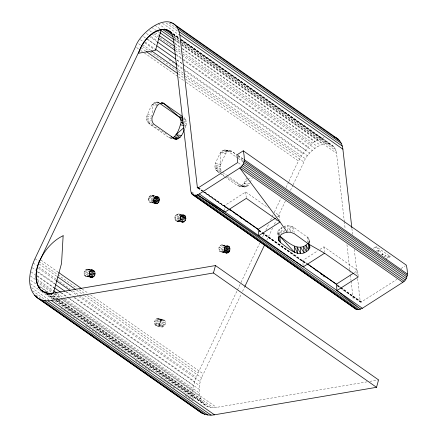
<?xml version="1.0" encoding="UTF-8"?>
<svg xmlns="http://www.w3.org/2000/svg" width="437" height="437" viewBox="0 0 437 437"><rect width="100%" height="100%" fill="white"/><g stroke="black" fill="none" stroke-linecap="round" stroke-linejoin="round"><path stroke-width="0.33" stroke-dasharray="2.19 1.64" d="M193.088 398.85C191.843 389.99 194.378 381.048 198.048 373.045L240.721 283.089M284.312 231.566L284.427 230.212M284.662 227.491L284.777 226.131L287.857 225.738L291.971 226.421L293.615 227.278L308.462 237.985L309.161 239.318L309.522 243.141M287.3 230.867L287.857 225.738L290.365 231.665M367.124 381.834L216.517 407.382C197.054 410.856 196.142 385.8 203.369 373.974L241.361 293.877M171.801 138.436L168.824 137.491L148.99 123.589C146.291 121.491 146.056 117.482 147.406 114.549C149.886 109.834 151.961 99.467 159.576 102.569L156.282 102.018L159.609 102.602M184.572 128.806C186.736 125.528 187.446 120.312 184.021 117.602M231.266 151C227.595 150.858 224.268 153.081 220.385 152.622C221.93 158.751 218.456 165.738 221.581 171.413L216.26 170.479L215.13 168.25L214.9 165.836L215.348 163.252L220.385 152.622L221.958 150.962L224.602 149.918L231.266 151L237.466 155.075M378.344 252.144L378.901 250.303L376.11 246.594L371.729 249.407M308.571 242.814L309.292 240.765L309.161 239.318M154.387 195.858L151.349 195.383L150.17 195.738C148.23 197.092 147.875 199.856 149.055 201.828L150.639 202.757L153.671 203.281M382.342 255.137L382.763 254.006L378.901 250.303L375.875 251.122M225.033 176.898L237.723 185.796C242.579 187.544 245.157 181.694 246.457 178.121M250.27 182.234L252.307 177.93M241.011 282.471L259.72 243.038M262.642 236.881L264.396 233.183M265.854 230.102L269.072 223.323M270.53 220.243L273.163 214.698M274.332 212.235L281.346 197.448M286.022 187.588L288.655 182.043M288.944 181.426C296.483 164.618 304.502 143.27 323.937 137.054M242.53 291.413L244.578 287.098M266.788 240.274L272.633 227.95M274.387 224.252L276.435 219.942M277.894 216.861L285.492 200.84M290.463 190.368L292.801 185.435M293.096 184.824L303.906 162.023C307.67 150.153 332.213 132.537 336.55 153.24L344.258 220.953M219.516 173.03L216.26 170.479L220.8 170.069L215.13 168.25L220.221 166.765L214.9 165.836L220.614 164.285L225.656 153.655L227.273 151.89L221.958 150.962M384.926 256.787L385.461 255.711L388.269 256.716L390.334 256.568L376.11 246.594L374.629 249.478M91.349 269.842L87.367 269.126L86.236 269.323L85.139 270.05L84.199 271.656L83.997 273.966L84.729 275.561L85.641 276.277L91.005 277.287M179.454 220.03L178.586 221.007L177.531 221.286L176.368 221.067L175.292 219.986C174.297 218.058 174.876 215.572 176.614 214.277L178.946 213.972L183.502 214.736M377.552 251.668L378.901 250.303M243.939 183.436L249.691 183.464L248.396 185.435L243.939 183.436L247.408 180.17M247.905 179.7L250.876 176.898M381.867 254.847L382.763 254.006L385.461 255.711L383.817 256.765M152.819 201.856L152.136 202.468L150.639 202.757L153.731 202.779M184.534 127.069L186.031 125.736L183.84 124.217M224.891 210.754L224.405 205.663L245.714 191.996L268.394 207.897M277.774 216.73L279.456 215.649L274.474 212.163M303.125 265.603L302.639 260.512L317.781 250.8M320.026 249.363L323.948 246.845L357.69 270.503L358.171 275.594M354.325 272.661L357.69 270.503M390.334 256.568L385.953 259.376L388.269 256.716L385.931 258.098M401.051 268.547L405.279 265.833M357.608 278.506L360.23 301.53L360.984 302.213L396.883 279.369M88.716 276.872L86.723 276.523L88.454 275.736M282.4 227.229L279.167 229.403L277.877 231.353L278.123 236.215M381.534 254.41L382.763 254.006M224.279 252.002L223.001 251.745L221.16 252.198L219.576 251.27L218.926 249.62L218.981 247.337L220.412 245.397L221.876 244.725L225.044 245.233M237.723 185.796C241.213 186.058 245.452 188.522 248.396 185.435L242.371 185.091L246.402 186.763L241.082 185.834M369.817 381.375L378.557 379.895M170.599 138.256L171.681 138.097M89.328 273.36L83.997 273.966L88.225 275.042M152.557 112.79L152.071 104.722L158.331 104.061M90.262 271.137L84.199 271.656L88.689 273.147M89.438 275.348L84.729 275.561L88.716 276.255M179.765 217.205L174.795 217.369L180.088 219.095M179.454 221.652L176.368 221.067L179.989 220.953M181.377 215.638L175.401 215.55L180.383 217.184M223.269 251.384L219.576 251.27L225.241 252.531M224.968 245.556L223.657 245.512L221.876 244.725L225.732 246.326M215.13 168.25L220.335 168.485M224.634 247.588L218.981 247.337L224.159 249.997M90.044 276.49L85.641 276.277L89.661 277.036M181.623 214.611L176.614 214.277L180.186 215.294M179.432 219.046L174.849 218.719L180.596 220.931M223.509 249.948L218.926 249.62L224.498 251.417M223.881 252.417L221.16 252.198L224.192 252.723M154.829 196.016L151.349 195.383L155.004 196.421M90.546 269.809L87.367 269.126L90.011 270.006M152.977 200.463L148.334 199.796L154.354 202.784M176.368 221.067L180.798 221.712M184.687 125.528L186.031 125.736M153.797 196.306L150.17 195.738L153.332 197M153.349 202.653L152.136 202.468L153.267 202.817M179.793 221.198L178.586 221.007L179.711 221.357M154.922 102.324L158.91 103.023M153.638 103.066L157.626 103.766M183.731 118.372L185.064 118.607M183.851 119.596L185.845 119.946M147.406 114.549L152.06 115.363M183.649 121.065L186.309 121.53M146.827 116.193L151.475 117.007M183.764 122.786L186.424 123.256M146.586 117.935L151.235 118.749M146.701 119.662L151.355 120.475M147.165 121.246L151.153 121.945M147.946 122.584L151.934 123.283M153.644 124.403L148.99 123.589L166.59 134.017M224.602 149.918L229.917 150.847M225.945 150.066L227.185 150.667L232.5 151.595L236.046 154.731M223.241 150.224L228.556 151.153M221.963 172.298L217.309 171.484L219.653 172.877M245.042 187.069L239.722 186.14L243.125 186.785L227.06 175.521M149.279 196.574L154.594 197.508M148.793 197.366L152.781 198.059M153.125 199.081L148.476 198.267L153.638 200.556M224.405 246.097L220.412 245.397L223.427 246.965M90.224 270.022L86.236 269.323L89.115 270.618M87.471 276.353L88.798 276.588M154.818 324.265L160.139 325.194L161.138 326.483L162.657 326.963L164.405 325.997L165.634 322.916L165.033 320.753L163.58 319.551L157.888 318.568L156.757 318.764L155.321 319.835C152.114 325.248 158.145 327.275 162.657 326.963L155.823 325.554M155.25 325.002L160.565 325.931M175.292 219.986L179.929 220.816M149.055 201.828L153.687 202.664M177.531 221.286L179.41 221.646M215.348 163.252L220.614 164.285M152.071 104.722L157.342 105.759M220.385 152.622L225.656 153.655M85.139 270.05L88.984 270.864M168.824 137.491L171.484 138.114M224.935 245.84L223.657 245.512L224.296 246.523M87.367 269.126L91.557 270.252M154.081 196.131L152.884 195.781L153.474 196.65M88.777 269.848L89.967 270.203M180.858 214.605L178.946 213.972L180.219 215.621M223.001 251.745L224.203 252.209M222.001 174.265L224.935 176.007M227.284 177.395L243.125 186.785M169.19 23.024L176.45 28.115M166.213 23.106L177.941 31.327M162.52 23.319L178.717 34.67M173.019 33.6L179.165 37.904M181.399 39.472L332.191 145.193M172.986 33.851L179.132 38.161M181.366 39.723L333.835 146.619M173.298 34.19L179.443 38.494M180 38.888L330.235 144.215M158.161 23.647L164.858 28.345M173.238 34.223L179.383 38.527M181.617 40.095L321.239 137.983M173.724 35.31L179.864 39.614M180.426 40.007L335.124 148.471M173.871 35.643L179.454 39.559M180.011 39.953L328.012 143.713M173.516 36.752L180.776 41.837M181.339 42.231L336.037 150.694M174.226 37.587L180.929 42.285M181.486 42.679L325.576 143.702M154.873 25.253L159.898 28.776M174.418 38.959L179.443 42.482M181.677 44.05L317.95 139.589M173.473 38.904L179.612 43.214M181.847 44.782L336.55 153.24M174.429 40.018L179.454 43.542M181.688 45.109L322.987 144.172M158.331 31.573L159.45 32.354M174.527 42.924L180.115 46.841M182.349 48.409L320.294 145.122M151.601 27.318L156.069 30.448M156.626 30.841L159.418 32.797M175.057 43.76L180.082 47.289M182.316 48.851L314.678 141.654M155.048 32.584L158.959 35.326M175.155 46.677L181.852 51.38M182.415 51.768L317.568 146.526M149.52 30.59L153.431 33.327M153.988 33.72L159.576 37.637M160.133 38.03L174.653 48.207M175.21 48.6L180.798 52.516M183.032 54.079L311.483 144.139M151.792 34.015L157.937 38.325M175.805 50.85L181.393 54.767M181.95 55.16L314.869 148.351M146.461 33.452L148.695 35.02M150.929 36.582L157.069 40.892M176.062 54.204L181.087 57.728M183.322 59.295L308.424 147.001M149.186 36.222L157.003 41.701M176.553 55.406L182.136 59.323M182.693 59.711L312.264 150.552M146.734 38.751L156.227 45.404M176.892 59.896L182.475 63.807M183.032 64.201L309.811 153.087M143.587 36.642L146.941 38.991M147.498 39.385L155.878 45.257M177.1 60.137L183.802 64.834M184.359 65.222L305.55 150.191M145.046 41.941L154.54 48.6M177.438 64.654L183.021 68.565M183.584 68.959L307.566 155.883M140.403 39.701L144.314 42.444M144.871 42.837L154.365 49.49M168.89 59.672L176.706 65.157M177.264 65.545L183.966 70.248M184.523 70.636L302.923 153.649M142.506 44.552L150.88 50.424M178.247 69.614L183.272 73.137M183.835 73.531L305.583 158.888M138.627 43.755L141.981 46.104M142.538 46.491L149.798 51.582M150.355 51.976L176.045 69.986M178.28 71.553L184.425 75.858M184.982 76.251L300.59 157.304M140.829 47.688L145.854 51.216M178.247 73.924L183.272 77.447M185.507 79.015L303.906 162.023M136.628 47.546L139.977 49.894M140.539 50.282L143.888 52.631M144.445 53.024L177.957 76.519M178.514 76.912L184.097 80.823M186.331 82.391L298.591 161.095M238.018 155.463L242.983 158.942M238.034 155.67L243.043 159.183M227.185 150.667L237.712 158.047M238.263 158.434L243.251 161.93M238.34 162.875L241.688 165.224M222.624 172.413L226.503 175.133M220.068 173.418L224.481 176.51M224.405 205.663L228.83 208.766M302.639 260.512L306.512 263.227M198.562 187.642L228.72 208.788M258.879 229.928L262.227 232.276M262.784 232.67L306.348 263.211M337.064 284.749L340.418 287.098M340.975 287.486L361.639 301.978M198.229 187.812L202.134 190.548M204.369 192.116L227.824 208.564M259.103 230.49L306.572 263.773M337.85 285.7L340.084 287.262M340.642 287.655L361.306 302.142M198.267 187.981L202.173 190.718M204.407 192.285L227.868 208.733M259.141 230.66L261.932 232.615M262.49 233.008L306.61 263.943M337.331 285.476L340.123 287.437M340.68 287.825L360.23 301.53M197.906 187.877L202.375 191.013M202.812 191.411L228.065 209.023M258.66 230.567L261.577 232.517M262.014 232.916L306.255 263.844M323.446 275.987L325.243 277.156M337.408 285.776L339.762 287.333M340.204 287.732L360.984 302.213M197.95 188.107L202.091 190.98M202.648 191.373L227.781 208.99M258.824 230.785L261.85 232.877M262.173 233.139L305.971 263.811M322.49 275.425L325.844 277.774M337.572 285.995L360.7 302.18M191.925 192.045L195.273 194.394M40.849 260.031L58.716 272.562M82.172 289.004L88.318 293.314M90.552 294.877L203.369 373.974M34.971 258.709L38.319 261.058M38.882 261.452L57.307 274.37M57.87 274.764L76.857 288.076M79.092 289.644L85.237 293.948M87.466 295.516L198.048 373.045M39.188 263.943L57.056 276.474M76.606 290.179L83.866 295.27M84.423 295.658L201.708 377.885M33.13 262.987L36.479 265.335M38.713 266.903L56.029 279.041M56.586 279.434L69.991 288.83M72.782 290.791L78.928 295.095M79.485 295.488L196.208 377.322M38.478 268.247L55.789 280.385M70.87 290.955L78.13 296.046M78.687 296.439L200.441 381.796M32.218 267.663L55.117 283.717M66.287 291.55L74.104 297.029M74.661 297.422L194.738 381.605M37.069 271.694L54.936 284.225M65.55 291.665L71.695 295.969M73.924 297.537L199.589 385.636M37.2 275.791L53.953 287.541M61.213 292.626L68.478 297.717M69.035 298.11L199.163 389.345M31.142 271.896L35.053 274.638M37.287 276.206L54.041 287.95M60.743 292.648L193.662 385.838M37.211 279.298L52.85 290.261M57.318 293.391L64.578 298.482M65.135 298.875L199.174 392.847M30.47 276.026L36.615 280.33M37.172 280.723L52.811 291.687M55.046 293.254L61.185 297.559M63.982 299.514L192.99 389.968M54.554 293.833L61.814 298.924M62.371 299.312L216.517 407.382M36.544 281.761L51.621 292.331M53.855 293.899L60 298.203M60.557 298.597L199.622 396.091M50.348 293.331L58.165 298.815M58.722 299.203L213.425 407.666M37.418 284.689L48.026 292.129M50.26 293.697L57.52 298.788M58.083 299.176L200.496 399.025M30.77 280.379L36.358 284.296M39.15 286.251L47.529 292.129M49.763 293.691L58.137 299.569M58.695 299.957L192.733 393.934M48.567 293.882L55.827 298.974M58.061 300.541L210.53 407.437M48.201 293.91L54.898 298.613M57.695 300.569L201.785 401.592M47.027 293.926L54.286 299.017M56.52 300.585L207.875 406.694M46.53 293.719L55.461 299.984M56.023 300.377L203.462 403.75M46.333 293.866L55.27 300.132M55.827 300.519L205.505 405.46M30.377 283.739L40.985 291.179M41.548 291.572L52.713 299.405M54.947 300.967L192.897 397.686M31.513 287.622L48.824 299.76M60.552 307.987L76.748 319.338M85.685 325.603L100.204 335.785M111.375 343.613L125.894 353.795M135.394 360.454L151.59 371.805M160.521 378.071L175.603 388.646M185.097 395.299L192.914 400.784M32.496 290.807L45.344 299.809M36.113 295.204L40.581 298.34M238.067 156.522L243.125 161.002M283.864 232.358L281.215 227.781L281.592 232.937M281.373 233.626L279.167 229.403L279.653 234.494M278.577 235.008L277.883 233.669L278.254 236.75M279.298 234.664L277.877 231.353L278.298 236.657M284.777 226.131L285.973 229.141M351.905 228.398L352.675 235.172M354.292 249.39L357.144 274.447M344.334 221.63L345.181 229.081M346.951 244.654L349.802 269.711M349.879 270.388L350.343 274.447M350.419 275.124L351.037 280.543M351.113 281.22L353.271 300.181M309.527 243.223L309.292 240.765L309.467 243.398M323.948 246.845L324.434 251.936M308.462 237.985L308.948 243.076M307.255 236.843L307.741 241.934M293.615 227.278L294.096 232.369M291.971 226.421L292.457 231.512M290.01 225.896L290.556 231.621M279.456 215.649L279.877 220.106M245.714 191.996L246.26 197.726M160.27 321.364L159.8 323.773L160.139 325.194L154.49 323.014L159.8 323.773L154.632 321.485L160.27 321.364L162.078 319.693L163.58 319.551L157.888 318.568L162.078 319.693L156.757 318.764L161.368 320.103L155.321 319.835L160.27 321.364M160.215 322.686L159.549 324.478L157.91 325.904L164.405 325.997L159.549 324.478L165.115 324.909L160.215 322.686L160.029 320.365L158.926 319.01L165.033 320.753L160.029 320.365L165.634 322.916L160.215 322.686"/><path stroke-width="0.66" d="M308.566 243.464L308.478 249.953C298.99 259.36 288.283 248.167 280.396 242.513L278.489 240.033L278.243 237.488M169.108 30.858L172.047 34.135L173.473 38.904L190.811 191.264C190.974 195.65 196.426 196.355 199.277 193.935L239.766 167.966C245.725 164.323 244.485 156.55 243.256 150.82L236.92 154.889L237.783 162.482L198.562 187.642L197.393 187.719L179.815 34.84C173.91 6.391 140.741 30.874 135.508 46.759L34.971 258.709C29.481 270.459 25.756 287.459 36.637 297.329L199.714 411.665C203.861 414.915 209.399 415.663 214.485 414.806L376.525 387.319L378.557 379.895L215.479 265.559L53.434 293.047C33.977 296.521 33.059 271.464 40.286 259.638L140.829 47.688C145.63 37.211 159.658 23.423 171.342 32.425M193.007 194.907L356.084 309.243L358.968 309.642L362.355 308.271L402.843 282.297C408.803 278.659 407.563 270.885 406.339 265.155L243.256 150.82M180.836 215.823L185.791 217.424L180.476 216.495L180.323 219.052L184.032 221.859L185.507 220.155L185.856 218.369L185.321 216.08L183.502 214.736L181.377 215.638L180.383 217.184L180.088 219.095L180.596 220.931L182.54 222.242L184.032 221.859L180.399 221.291M224.334 251.783L228.993 251.925L228.103 252.761L226.612 253.143L225.241 252.531L224.159 249.997L224.634 247.588L225.732 246.326L227.579 245.638L229.398 246.981C230.173 248.555 230.07 250.51 228.993 251.925L224.165 250.204L224.634 247.943L224.405 246.998M153.786 201.61L158.795 202.047L153.813 200.414L154.114 198.502L159.418 199.261L158.795 202.047L157.582 203.32L156.091 203.702L154.398 203.172M92.682 270.077L91.557 270.252L90.262 271.137L89.328 273.36L89.438 275.348L90.044 276.49L91.005 277.287L92.038 277.451L93.884 276.555L94.824 274.955L95.047 273.606L94.736 271.639L93.726 270.498L91.349 269.842M172.768 137.934C177.706 134.612 179.547 127.773 181.109 122.322C181.142 120.213 180.437 117.985 178.7 116.674L163.52 103.23L161.548 102.903L163.52 103.23L182.355 116.439M161.204 29.601L155.523 50.37L138.6 53.238A23.582 14.208 -55 0 1 161.204 29.601L164.23 29.394L167.092 30.033L165.279 29.552M36.637 297.329C40.778 300.58 46.322 301.333 51.402 300.47L213.447 272.983L215.479 265.559M162.46 29.481L163.028 29.421M171.288 136.803C177.619 143.183 182.677 135.246 184.283 129.423M244.867 286.481L264.746 244.583M173.434 138.054L178.083 138.868L174.56 136.814L180.082 137.54L176.056 134.634L183.535 127.959M308.14 243.201C298.946 253.269 287.595 241.918 279.789 236.149L280.396 242.513M199.277 193.935L336.987 290.534L358.296 276.867L324.554 253.209L309.068 244.349L294.216 233.642L290.616 232.26L287.164 232.151L280.062 222.018L258.753 235.685L258.147 229.316L275.529 218.167M324.554 253.209L303.245 266.876L197.562 194.831L225.011 212.027L246.321 198.36L280.062 222.018L239.766 167.966L402.843 282.297M197.562 194.831L360.64 309.167L336.987 290.534L336.381 284.17L353.205 273.376M287.164 232.151C283.646 232.823 279.931 234.543 278.402 237.985L278.489 240.033M153.813 200.414L159.276 200.791L154.114 198.502M154.408 197.136L158.877 197.535L159.418 199.261L154.403 197.322M180.858 215.676L185.321 216.08L182.131 215.026M225.568 246.637L229.398 246.981L225.568 246.004M91.251 270.17L93.726 270.498L91.18 269.946M163.52 103.23C156.014 101.663 154.878 112.467 152.142 117.121C151.552 119.727 152.087 122.819 154.31 124.518L174.805 138.89M174.887 138.895L176.723 139.168L173.331 138.114M89.661 275.922L93.884 276.555L89.623 273.775L89.607 271.951M180.661 124.906L184.015 125.424M153.955 202.752L157.582 203.32L153.791 201.807M182.688 117.373L178.7 116.674L159.942 103.525M179.744 117.679L183.07 118.258M180.525 119.017L183.185 119.481M180.989 120.601L182.983 120.951M183.103 122.671L181.109 122.322L183.294 123.84M176.056 134.634L181.371 135.563M224.481 249.303L229.796 250.232L224.634 247.943L229.938 248.702L224.924 246.763M224.165 250.204L229.48 251.133M90.131 276.818L92.786 277.282L89.077 275.96M90.044 277.102L92.038 277.451M182.54 222.242L181.41 221.887M224.913 252.127L228.103 252.761M185.507 220.155L180.323 219.052L185.856 218.369L180.476 216.495M94.824 274.955L89.623 273.775L95.047 273.606L89.607 271.344L94.736 271.639L90.563 270.383M155.282 196.486L158.877 197.535L157.418 196.333L155.616 196.59C153.545 197.906 153.196 200.741 154.354 202.784L156.091 203.702M164.754 29.519L166.104 29.929M333.977 136.868C339.325 138.414 342.368 143.91 342.892 149.175L351.829 227.721M224.809 252.444L226.612 253.143M166.639 30.016L167.437 30.372M336.987 290.534L362.355 308.271M172.762 23.248L338.019 139.037M176.761 26.63L339.844 140.965M170.272 22.292L171.391 23.074M178.198 28.989L341.281 143.325M179.225 31.743L342.302 146.078M179.815 34.84L342.892 149.175M167.158 29.88L172.183 33.403M164.935 29.383L172.194 34.468M162.498 29.366L173.112 36.806M160.466 30.229L173.866 39.63M160.008 32.748L173.97 42.536M159.516 35.714L174.592 46.289M158.494 38.713L175.248 50.463M157.566 42.094L175.434 54.625M156.785 45.798L175.772 59.11M155.097 48.988L176.881 64.261M151.442 50.818L177.132 68.828M146.411 51.604L177.69 73.531M244.267 159.674L407.344 274.01M244.239 161.089L407.322 275.425M243.873 162.63L406.951 276.965M243.185 164.186L406.263 278.522M242.224 165.661L405.307 279.997M241.06 166.95L404.138 281.286M229.387 209.154L258.147 229.316M307.621 264.003L336.381 284.17M229.278 209.176L258.316 229.54M307.468 263.997L336.506 284.356M228.944 209.345L230.059 210.126M235.09 213.649L236.204 214.436M240.115 217.178L241.787 218.353M245.141 220.701L246.255 221.483M315.509 270.039L316.628 270.82M320.534 273.562L322.211 274.736M197.147 187.194L198.267 187.981M197.229 187.495L198.343 188.276M195.891 195.306L358.968 309.642M191.188 192.821L192.307 193.602M194.345 195.328L357.422 309.664M191.936 194.055L356.084 309.243M213.447 272.983L376.525 387.319M58.716 272.562L81.615 288.617M57.618 276.867L75.486 289.398M56.351 280.778L70.313 290.567M55.499 284.618L64.993 291.271M54.516 287.928L60.656 292.238M53.407 290.649L56.761 293.003M38.707 287.256L39.822 288.038M44.847 291.561L47.638 293.522M44.793 292.358L45.912 293.145M41.499 290.195L42.618 290.976M51.402 300.47L214.485 414.806M48.015 300.814L211.093 415.15M44.803 300.667L207.881 415.003M41.81 300.033L204.887 414.363M34.523 295.303L36.757 296.87M69.707 319.971L70.821 320.753M85.903 331.328L87.018 332.109M90.372 334.458L92.049 335.632M106.568 345.814L108.239 346.989M128.347 361.082L130.024 362.257M144.543 372.439L146.22 373.613M150.131 376.355L151.246 377.136M170.791 390.842L173.025 392.41M39.073 298.913L202.151 413.249M198.447 410.447L199.714 411.665M279.789 236.149L294.762 252.586L294.27 246.293L297.641 253.46L297.034 247.096L300.689 253.613L300.487 247.205L304.059 252.794L303.453 246.43L306.43 251.575L305.96 245.13L308.478 249.953L309.767 248.003L309.762 245.687L309.068 244.349M308.724 243.464L309.767 248.003L309.554 244.715M278.762 236.92L279.183 241.371M63.141 235.74L61.557 263.358L53.434 293.047A33.72 20.315 -55 0 1 36.506 271.306A33.72 20.315 -55 0 1 63.141 235.74"/></g></svg>
